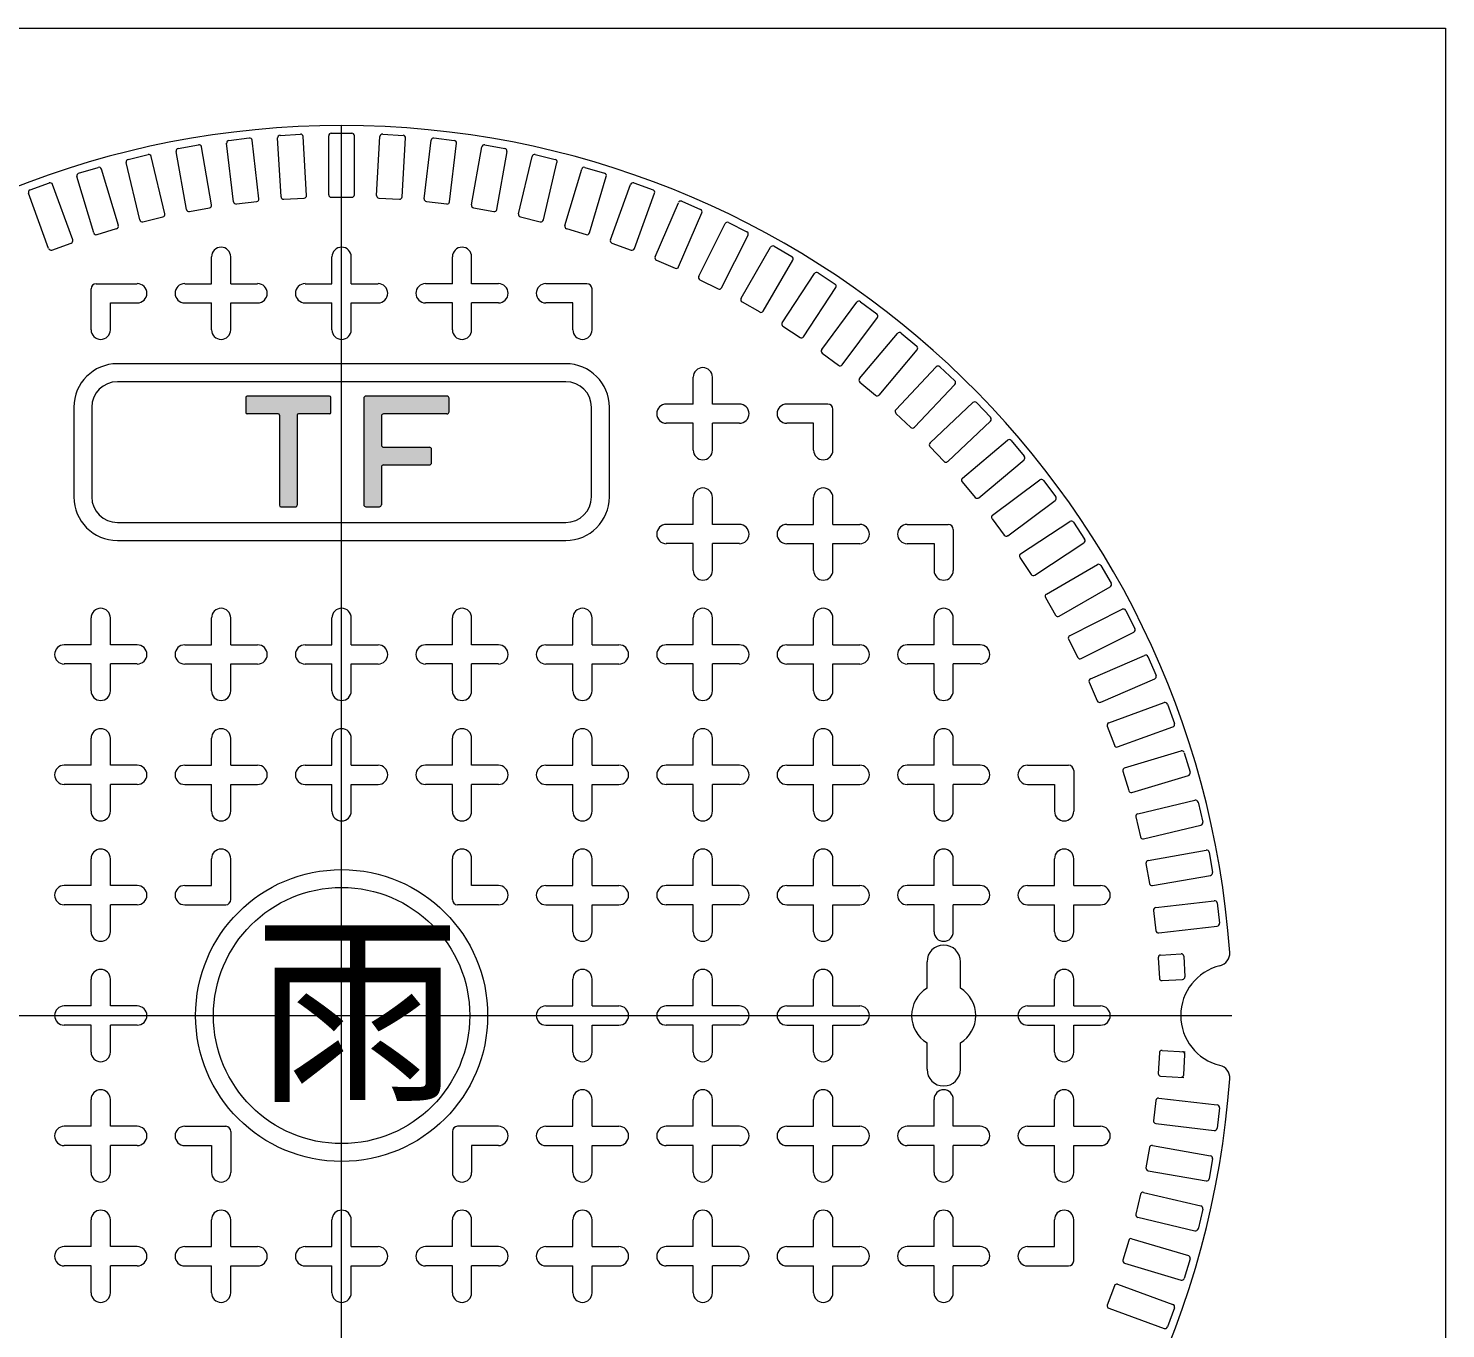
# Model space of a CAD drawing. Header units: millimetres. Extents: x 4664 to 8864, y -38 to 2932.
# Drawn here: x 7410.1 to 7597.2, y 1774.1 to 1945.8 of the extents above; entities that cross this region are included whole.
import ezdxf

# ---------------------------------------------------------------- set-up
doc = ezdxf.new("R2010")
doc.units = ezdxf.units.MM
doc.styles.add('微軟正黑體-20', font='Microsoft JhengHei.ttf', dxfattribs={"height": 20})

msp = doc.modelspace()

# ---------------------------------------------------------------- hatches: boundary and pattern name
at = {"lineweight": 5}
h = msp.add_hatch(color=256, dxfattribs=at)
h.dxf.hatch_style = 1
h.paths.add_polyline_path([(7450.06, 1897.05, 0.414214), (7449.87, 1897.25), (7439.01, 1897.25, 0.414214), (7438.81, 1897.05), (7438.81, 1895.11, 0.414214), (7439.01, 1894.91), (7443.08, 1894.91, -0.414214), (7443.27, 1894.72), (7443.27, 1882.84, 0.414214), (7443.46, 1882.64), (7445.41, 1882.64, 0.414214), (7445.61, 1882.84), (7445.61, 1894.72, -0.414214), (7445.8, 1894.91), (7449.87, 1894.91, 0.414214), (7450.06, 1895.11)])
h.paths.add_polyline_path([(7465.65, 1896.97, 0.414214), (7465.37, 1897.25), (7454.67, 1897.25, 0.414214), (7454.39, 1896.97), (7454.39, 1882.92, 0.414214), (7454.67, 1882.64), (7456.45, 1882.64, 0.414214), (7456.73, 1882.92), (7456.73, 1887.89, -0.414214), (7457.01, 1888.17), (7463.06, 1888.17, 0.414214), (7463.34, 1888.45), (7463.34, 1890.23, 0.414214), (7463.06, 1890.51), (7457.01, 1890.51, -0.414214), (7456.73, 1890.78), (7456.73, 1894.63, -0.414214), (7457.01, 1894.91), (7465.37, 1894.91, 0.414214), (7465.65, 1895.19)])

# ---------------------------------------------------------------- linework, layer by layer
for p, q in [((6804.03, 1945.81), (7597.16, 1945.81)), ((7597.16, 1945.81), (7597.16, 1605.49)), ((7451.47, 1697.99), (7451.47, 1932.97)), ((7429.91, 1929.95), (7432.57, 1930.42)), ((7437.21, 1922.91), (7436.3, 1930.64)), ((7436.6, 1931.01), (7439.29, 1931.33)), ((7440.56, 1923.31), (7439.66, 1931.03)), ((7443.48, 1923.56), (7443.02, 1931.33)), ((7443.34, 1931.68), (7446.04, 1931.84)), ((7446.85, 1923.76), (7446.4, 1931.52)), ((7449.77, 1923.84), (7449.77, 1931.62)), ((7450.11, 1931.96), (7452.82, 1931.96)), ((7453.16, 1923.84), (7453.16, 1931.62)), ((7456.08, 1923.76), (7456.53, 1931.52)), ((7456.89, 1931.84), (7459.59, 1931.68)), ((7459.45, 1923.56), (7459.91, 1931.33)), ((7462.37, 1923.31), (7463.27, 1931.03)), ((7463.64, 1931.33), (7466.33, 1931.01)), ((7465.72, 1922.91), (7466.63, 1930.64)), ((7470.36, 1930.42), (7473.02, 1929.95)), ((7423.29, 1928.51), (7425.92, 1929.13)), ((7428.12, 1921.31), (7426.33, 1928.88)), ((7430.98, 1921.9), (7429.63, 1929.56)), ((7434.31, 1922.49), (7432.96, 1930.15)), ((7468.62, 1922.49), (7469.97, 1930.15)), ((7471.95, 1921.9), (7473.3, 1929.56)), ((7474.81, 1921.31), (7476.6, 1928.88)), ((7477.01, 1929.13), (7479.64, 1928.51)), ((7416.76, 1926.68), (7419.35, 1927.45)), ((7422.01, 1919.78), (7419.78, 1927.23)), ((7424.83, 1920.53), (7423.04, 1928.1)), ((7478.1, 1920.53), (7479.89, 1928.1)), ((7480.92, 1919.78), (7483.16, 1927.23)), ((7483.58, 1927.45), (7486.17, 1926.68)), ((7410.36, 1924.47), (7412.9, 1925.4)), ((7415.99, 1917.89), (7413.33, 1925.19)), ((7418.77, 1918.81), (7416.54, 1926.26)), ((7484.16, 1918.81), (7486.39, 1926.26)), ((7486.94, 1917.89), (7489.6, 1925.19)), ((7490.03, 1925.4), (7492.57, 1924.47)), ((7412.81, 1916.73), (7410.15, 1924.04)), ((7437.58, 1922.62), (7440.27, 1922.93)), ((7443.83, 1923.24), (7446.53, 1923.4)), ((7450.11, 1923.51), (7452.82, 1923.51)), ((7456.4, 1923.4), (7459.1, 1923.24)), ((7462.66, 1922.93), (7465.35, 1922.62)), ((7490.12, 1916.73), (7492.78, 1924.04)), ((7492.83, 1915.65), (7495.91, 1922.79)), ((7496.36, 1922.97), (7498.84, 1921.9)), ((7425.24, 1920.28), (7427.87, 1920.91)), ((7431.38, 1921.63), (7434.04, 1922.1)), ((7468.89, 1922.1), (7471.56, 1921.63)), ((7475.06, 1920.91), (7477.69, 1920.28)), ((7495.94, 1914.31), (7499.02, 1921.45)), ((7419.19, 1918.58), (7421.78, 1919.36)), ((7481.15, 1919.36), (7483.74, 1918.58)), ((7498.59, 1913.08), (7502.08, 1920.03)), ((7502.53, 1920.18), (7504.95, 1918.96)), ((7413.25, 1916.53), (7415.79, 1917.45)), ((7487.14, 1917.45), (7489.68, 1916.53)), ((7501.61, 1911.56), (7505.1, 1918.51)), ((7434.31, 1912.09), (7434.31, 1915.64)), ((7436.84, 1912.09), (7436.84, 1915.64)), ((7450.2, 1912.09), (7450.2, 1915.64)), ((7452.73, 1912.09), (7452.73, 1915.64)), ((7466.09, 1912.09), (7466.09, 1915.64)), ((7468.62, 1912.09), (7468.62, 1915.64)), ((7493.01, 1915.21), (7495.49, 1914.14)), ((7504.18, 1910.17), (7508.07, 1916.91)), ((7507.11, 1908.48), (7511, 1915.22)), ((7508.53, 1917.03), (7510.88, 1915.68)), ((7509.6, 1906.95), (7513.87, 1913.44)), ((7514.34, 1913.54), (7516.6, 1912.05)), ((7419.09, 1912.09), (7424.5, 1912.09)), ((7430.76, 1912.09), (7434.31, 1912.09)), ((7436.84, 1912.09), (7440.39, 1912.09)), ((7446.65, 1912.09), (7450.2, 1912.09)), ((7452.73, 1912.09), (7456.28, 1912.09)), ((7466.09, 1912.09), (7462.54, 1912.09)), ((7472.17, 1912.09), (7468.62, 1912.09)), ((7483.84, 1912.09), (7478.43, 1912.09)), ((7498.74, 1912.62), (7501.16, 1911.41)), ((7512.42, 1905.09), (7516.7, 1911.58)), ((7418.42, 1906.01), (7418.42, 1911.42)), ((7484.52, 1906.01), (7484.52, 1911.42)), ((7504.31, 1909.71), (7506.65, 1908.36)), ((7514.82, 1903.41), (7519.46, 1909.65)), ((7519.94, 1909.72), (7522.11, 1908.1)), ((7420.95, 1909.56), (7424.5, 1909.56)), ((7420.95, 1906.01), (7420.95, 1909.56)), ((7430.76, 1909.56), (7434.31, 1909.56)), ((7434.31, 1906.01), (7434.31, 1909.56)), ((7436.84, 1909.56), (7440.39, 1909.56)), ((7436.84, 1906.01), (7436.84, 1909.56)), ((7446.65, 1909.56), (7450.2, 1909.56)), ((7450.2, 1906.01), (7450.2, 1909.56)), ((7452.73, 1909.56), (7456.28, 1909.56)), ((7452.73, 1906.01), (7452.73, 1909.56)), ((7466.09, 1909.56), (7462.54, 1909.56)), ((7466.09, 1906.01), (7466.09, 1909.56)), ((7472.17, 1909.56), (7468.62, 1909.56)), ((7468.62, 1906.01), (7468.62, 1909.56)), ((7481.98, 1909.56), (7478.43, 1909.56)), ((7481.98, 1906.01), (7481.98, 1909.56)), ((7509.7, 1906.48), (7511.96, 1904.99)), ((7517.53, 1901.39), (7522.18, 1907.63)), ((7519.83, 1899.58), (7524.82, 1905.54)), ((7525.3, 1905.58), (7527.37, 1903.84)), ((7514.89, 1902.94), (7517.06, 1901.32)), ((7522.42, 1897.4), (7527.41, 1903.36)), ((7481.05, 1901.53), (7421.88, 1901.53)), ((7524.6, 1895.46), (7529.94, 1901.12)), ((7530.41, 1901.13), (7532.38, 1899.28)), ((7481.05, 1899.16), (7421.88, 1899.16)), ((7497.87, 1896.2), (7497.87, 1899.75)), ((7500.41, 1896.2), (7500.41, 1899.75)), ((7519.87, 1899.1), (7521.94, 1897.36)), ((7527.06, 1893.14), (7532.4, 1898.8)), ((7438.81, 1897.05), (7438.81, 1895.11)), ((7449.87, 1897.25), (7439.01, 1897.25)), ((7450.06, 1895.11), (7450.06, 1897.05)), ((7454.39, 1896.97), (7454.39, 1882.92)), ((7465.37, 1897.25), (7454.67, 1897.25)), ((7465.65, 1895.19), (7465.65, 1896.97)), ((7416.13, 1895.78), (7416.13, 1883.95)), ((7418.5, 1895.78), (7418.5, 1883.95)), ((7443.08, 1894.91), (7439.01, 1894.91)), ((7443.27, 1894.72), (7443.27, 1882.84)), ((7445.61, 1894.72), (7445.61, 1882.84)), ((7449.87, 1894.91), (7445.8, 1894.91)), ((7456.73, 1894.63), (7456.73, 1890.78)), ((7465.37, 1894.91), (7457.01, 1894.91)), ((7484.43, 1883.95), (7484.43, 1895.78)), ((7486.8, 1883.95), (7486.8, 1895.78)), ((7497.87, 1896.2), (7494.32, 1896.2)), ((7503.96, 1896.2), (7500.41, 1896.2)), ((7515.62, 1896.2), (7510.21, 1896.2)), ((7516.3, 1890.12), (7516.3, 1895.53)), ((7524.61, 1894.98), (7526.58, 1893.13)), ((7529.13, 1891.07), (7534.78, 1896.41)), ((7535.26, 1896.4), (7537.12, 1894.43)), ((7497.87, 1893.67), (7494.32, 1893.67)), ((7497.87, 1890.12), (7497.87, 1893.67)), ((7503.96, 1893.67), (7500.41, 1893.67)), ((7500.41, 1890.12), (7500.41, 1893.67)), ((7513.76, 1893.67), (7510.21, 1893.67)), ((7513.76, 1890.12), (7513.76, 1893.67)), ((7531.45, 1888.61), (7537.1, 1893.95)), ((7533.39, 1886.43), (7539.35, 1891.43)), ((7539.82, 1891.39), (7541.56, 1889.31)), ((7457.01, 1890.51), (7463.06, 1890.51)), ((7463.34, 1888.45), (7463.34, 1890.23)), ((7529.11, 1890.6), (7530.97, 1888.63)), ((7456.73, 1887.89), (7456.73, 1882.92)), ((7457.01, 1888.17), (7463.06, 1888.17)), ((7535.56, 1883.84), (7541.52, 1888.84)), ((7533.35, 1885.95), (7535.09, 1883.88)), ((7537.38, 1881.55), (7543.61, 1886.19)), ((7544.09, 1886.12), (7545.7, 1883.95)), ((7497.87, 1880.31), (7497.87, 1883.86)), ((7500.41, 1880.31), (7500.41, 1883.86)), ((7513.76, 1880.31), (7513.76, 1883.86)), ((7516.3, 1880.31), (7516.3, 1883.86)), ((7539.4, 1878.83), (7545.63, 1883.48)), ((7443.46, 1882.64), (7445.41, 1882.64)), ((7454.67, 1882.64), (7456.45, 1882.64)), ((7421.88, 1880.57), (7481.05, 1880.57)), ((7497.87, 1880.31), (7494.32, 1880.31)), ((7503.96, 1880.31), (7500.41, 1880.31)), ((7510.21, 1880.31), (7513.76, 1880.31)), ((7516.3, 1880.31), (7519.85, 1880.31)), ((7526.1, 1880.31), (7531.51, 1880.31)), ((7537.31, 1881.07), (7538.92, 1878.9)), ((7541.07, 1876.44), (7547.57, 1880.71)), ((7548.04, 1880.62), (7549.52, 1878.36)), ((7421.88, 1878.2), (7481.05, 1878.2)), ((7532.19, 1879.64), (7532.19, 1874.23)), ((7542.93, 1873.61), (7549.43, 1877.89)), ((7497.87, 1877.78), (7494.32, 1877.78)), ((7497.87, 1874.23), (7497.87, 1877.78)), ((7503.96, 1877.78), (7500.41, 1877.78)), ((7500.41, 1874.23), (7500.41, 1877.78)), ((7510.21, 1877.78), (7513.76, 1877.78)), ((7513.76, 1874.23), (7513.76, 1877.78)), ((7516.3, 1877.78), (7519.85, 1877.78)), ((7516.3, 1874.23), (7516.3, 1877.78)), ((7526.1, 1877.78), (7529.65, 1877.78)), ((7529.65, 1877.78), (7529.65, 1874.23)), ((7540.98, 1875.97), (7542.46, 1873.71)), ((7544.47, 1871.13), (7551.2, 1875.01)), ((7551.66, 1874.89), (7553.01, 1872.55)), ((7544.34, 1870.66), (7545.69, 1868.32)), ((7546.16, 1868.2), (7552.89, 1872.09)), ((7547.54, 1865.62), (7554.49, 1869.11)), ((7554.95, 1868.96), (7556.16, 1866.55)), ((7418.42, 1864.42), (7418.42, 1867.97)), ((7420.95, 1864.42), (7420.95, 1867.97)), ((7434.31, 1864.42), (7434.31, 1867.97)), ((7436.84, 1864.42), (7436.84, 1867.97)), ((7450.2, 1864.42), (7450.2, 1867.97)), ((7452.73, 1864.42), (7452.73, 1867.97)), ((7466.09, 1864.42), (7466.09, 1867.97)), ((7468.62, 1864.42), (7468.62, 1867.97)), ((7481.98, 1864.42), (7481.98, 1867.97)), ((7484.52, 1864.42), (7484.52, 1867.97)), ((7497.87, 1864.42), (7497.87, 1867.97)), ((7500.41, 1864.42), (7500.41, 1867.97)), ((7513.76, 1864.42), (7513.76, 1867.97)), ((7516.3, 1864.42), (7516.3, 1867.97)), ((7529.65, 1864.42), (7529.65, 1867.97)), ((7532.19, 1864.42), (7532.19, 1867.97)), ((7547.39, 1865.17), (7548.61, 1862.75)), ((7549.06, 1862.6), (7556.01, 1866.09)), ((7418.42, 1864.42), (7414.87, 1864.42)), ((7424.5, 1864.42), (7420.95, 1864.42)), ((7430.76, 1864.42), (7434.31, 1864.42)), ((7436.84, 1864.42), (7440.39, 1864.42)), ((7446.65, 1864.42), (7450.2, 1864.42)), ((7452.73, 1864.42), (7456.28, 1864.42)), ((7466.09, 1864.42), (7462.54, 1864.42)), ((7472.17, 1864.42), (7468.62, 1864.42)), ((7478.43, 1864.42), (7481.98, 1864.42)), ((7484.52, 1864.42), (7488.07, 1864.42)), ((7497.87, 1864.42), (7494.32, 1864.42)), ((7503.96, 1864.42), (7500.41, 1864.42)), ((7510.21, 1864.42), (7513.76, 1864.42)), ((7516.3, 1864.42), (7519.85, 1864.42)), ((7529.65, 1864.42), (7526.1, 1864.42)), ((7535.74, 1864.42), (7532.19, 1864.42)), ((7550.3, 1859.95), (7557.44, 1863.03)), ((7557.88, 1862.86), (7558.95, 1860.37)), ((7418.42, 1861.89), (7414.87, 1861.89)), ((7418.42, 1858.34), (7418.42, 1861.89)), ((7424.5, 1861.89), (7420.95, 1861.89)), ((7420.95, 1858.34), (7420.95, 1861.89)), ((7430.76, 1861.89), (7434.31, 1861.89)), ((7434.31, 1858.34), (7434.31, 1861.89)), ((7436.84, 1861.89), (7440.39, 1861.89)), ((7436.84, 1858.34), (7436.84, 1861.89)), ((7446.65, 1861.89), (7450.2, 1861.89)), ((7450.2, 1858.34), (7450.2, 1861.89)), ((7452.73, 1861.89), (7456.28, 1861.89)), ((7452.73, 1858.34), (7452.73, 1861.89)), ((7466.09, 1861.89), (7462.54, 1861.89)), ((7466.09, 1858.34), (7466.09, 1861.89)), ((7472.17, 1861.89), (7468.62, 1861.89)), ((7468.62, 1858.34), (7468.62, 1861.89)), ((7478.43, 1861.89), (7481.98, 1861.89)), ((7481.98, 1858.34), (7481.98, 1861.89)), ((7484.52, 1861.89), (7488.07, 1861.89)), ((7484.52, 1858.34), (7484.52, 1861.89)), ((7497.87, 1861.89), (7494.32, 1861.89)), ((7497.87, 1858.34), (7497.87, 1861.89)), ((7503.96, 1861.89), (7500.41, 1861.89)), ((7500.41, 1858.34), (7500.41, 1861.89)), ((7510.21, 1861.89), (7513.76, 1861.89)), ((7513.76, 1858.34), (7513.76, 1861.89)), ((7516.3, 1861.89), (7519.85, 1861.89)), ((7516.3, 1858.34), (7516.3, 1861.89)), ((7529.65, 1861.89), (7526.1, 1861.89)), ((7529.65, 1858.34), (7529.65, 1861.89)), ((7535.74, 1861.89), (7532.19, 1861.89)), ((7532.19, 1858.34), (7532.19, 1861.89)), ((7550.12, 1859.51), (7551.19, 1857.03)), ((7551.64, 1856.85), (7558.78, 1859.93)), ((7552.72, 1854.13), (7560.02, 1856.79)), ((7560.46, 1856.59), (7561.38, 1854.05)), ((7552.51, 1853.7), (7553.44, 1851.16)), ((7553.87, 1850.95), (7561.18, 1853.61)), ((7418.42, 1848.53), (7418.42, 1852.08)), ((7420.95, 1848.53), (7420.95, 1852.08)), ((7434.31, 1848.53), (7434.31, 1852.08)), ((7436.84, 1848.53), (7436.84, 1852.08)), ((7450.2, 1848.53), (7450.2, 1852.08)), ((7452.73, 1848.53), (7452.73, 1852.08)), ((7466.09, 1848.53), (7466.09, 1852.08)), ((7468.62, 1848.53), (7468.62, 1852.08)), ((7481.98, 1848.53), (7481.98, 1852.08)), ((7484.52, 1848.53), (7484.52, 1852.08)), ((7497.87, 1848.53), (7497.87, 1852.08)), ((7500.41, 1848.53), (7500.41, 1852.08)), ((7513.76, 1848.53), (7513.76, 1852.08)), ((7516.3, 1848.53), (7516.3, 1852.08)), ((7529.65, 1848.53), (7529.65, 1852.08)), ((7532.19, 1848.53), (7532.19, 1852.08)), ((7554.79, 1848.18), (7562.24, 1850.41)), ((7562.66, 1850.18), (7563.44, 1847.59)), ((7418.42, 1848.53), (7414.87, 1848.53)), ((7424.5, 1848.53), (7420.95, 1848.53)), ((7430.76, 1848.53), (7434.31, 1848.53)), ((7436.84, 1848.53), (7440.39, 1848.53)), ((7446.65, 1848.53), (7450.2, 1848.53)), ((7452.73, 1848.53), (7456.28, 1848.53)), ((7466.09, 1848.53), (7462.54, 1848.53)), ((7472.17, 1848.53), (7468.62, 1848.53)), ((7478.43, 1848.53), (7481.98, 1848.53)), ((7484.52, 1848.53), (7488.07, 1848.53)), ((7497.87, 1848.53), (7494.32, 1848.53)), ((7503.96, 1848.53), (7500.41, 1848.53)), ((7510.21, 1848.53), (7513.76, 1848.53)), ((7516.3, 1848.53), (7519.85, 1848.53)), ((7529.65, 1848.53), (7526.1, 1848.53)), ((7535.74, 1848.53), (7532.19, 1848.53)), ((7541.99, 1848.53), (7547.4, 1848.53)), ((7548.08, 1847.85), (7548.08, 1842.44)), ((7554.56, 1847.76), (7555.34, 1845.17)), ((7555.76, 1844.94), (7563.21, 1847.17)), ((7418.42, 1845.99), (7414.87, 1845.99)), ((7418.42, 1842.44), (7418.42, 1845.99)), ((7424.5, 1845.99), (7420.95, 1845.99)), ((7420.95, 1842.44), (7420.95, 1845.99)), ((7430.76, 1845.99), (7434.31, 1845.99)), ((7434.31, 1842.44), (7434.31, 1845.99)), ((7436.84, 1845.99), (7440.39, 1845.99)), ((7436.84, 1842.44), (7436.84, 1845.99)), ((7446.65, 1845.99), (7450.2, 1845.99)), ((7450.2, 1842.44), (7450.2, 1845.99)), ((7452.73, 1845.99), (7456.28, 1845.99)), ((7452.73, 1842.44), (7452.73, 1845.99)), ((7466.09, 1845.99), (7462.54, 1845.99)), ((7466.09, 1842.44), (7466.09, 1845.99)), ((7472.17, 1845.99), (7468.62, 1845.99)), ((7468.62, 1842.44), (7468.62, 1845.99)), ((7478.43, 1845.99), (7481.98, 1845.99)), ((7481.98, 1842.44), (7481.98, 1845.99)), ((7484.52, 1845.99), (7488.07, 1845.99)), ((7484.52, 1842.44), (7484.52, 1845.99)), ((7497.87, 1845.99), (7494.32, 1845.99)), ((7497.87, 1842.44), (7497.87, 1845.99)), ((7503.96, 1845.99), (7500.41, 1845.99)), ((7500.41, 1842.44), (7500.41, 1845.99)), ((7510.21, 1845.99), (7513.76, 1845.99)), ((7513.76, 1842.44), (7513.76, 1845.99)), ((7516.3, 1845.99), (7519.85, 1845.99)), ((7516.3, 1842.44), (7516.3, 1845.99)), ((7529.65, 1845.99), (7526.1, 1845.99)), ((7529.65, 1842.44), (7529.65, 1845.99)), ((7535.74, 1845.99), (7532.19, 1845.99)), ((7532.19, 1842.44), (7532.19, 1845.99)), ((7541.99, 1845.99), (7545.54, 1845.99)), ((7545.54, 1845.99), (7545.54, 1842.44)), ((7556.52, 1842.12), (7564.08, 1843.91)), ((7564.49, 1843.66), (7565.12, 1841.03)), ((7556.27, 1841.71), (7556.89, 1839.08)), ((7557.3, 1838.83), (7564.86, 1840.62)), ((7557.89, 1835.96), (7565.55, 1837.31)), ((7565.94, 1837.04), (7566.41, 1834.37)), ((7418.42, 1832.64), (7418.42, 1836.19)), ((7420.95, 1832.64), (7420.95, 1836.19)), ((7434.31, 1832.64), (7434.31, 1836.19)), ((7436.84, 1830.78), (7436.84, 1836.19)), ((7466.09, 1830.78), (7466.09, 1836.19)), ((7468.62, 1832.64), (7468.62, 1836.19)), ((7481.98, 1832.64), (7481.98, 1836.19)), ((7484.52, 1832.64), (7484.52, 1836.19)), ((7497.87, 1832.64), (7497.87, 1836.19)), ((7500.41, 1832.64), (7500.41, 1836.19)), ((7513.76, 1832.64), (7513.76, 1836.19)), ((7516.3, 1832.64), (7516.3, 1836.19)), ((7529.65, 1832.64), (7529.65, 1836.19)), ((7532.19, 1832.64), (7532.19, 1836.19)), ((7545.54, 1832.64), (7545.54, 1836.19)), ((7548.08, 1832.64), (7548.08, 1836.19)), ((7557.61, 1835.57), (7558.08, 1832.91)), ((7558.48, 1832.63), (7566.13, 1833.98)), ((7418.42, 1832.64), (7414.87, 1832.64)), ((7424.5, 1832.64), (7420.95, 1832.64)), ((7430.76, 1832.64), (7434.31, 1832.64)), ((7472.17, 1832.64), (7468.62, 1832.64)), ((7478.43, 1832.64), (7481.98, 1832.64)), ((7484.52, 1832.64), (7488.07, 1832.64)), ((7497.87, 1832.64), (7494.32, 1832.64)), ((7503.96, 1832.64), (7500.41, 1832.64)), ((7510.21, 1832.64), (7513.76, 1832.64)), ((7516.3, 1832.64), (7519.85, 1832.64)), ((7529.65, 1832.64), (7526.1, 1832.64)), ((7535.74, 1832.64), (7532.19, 1832.64)), ((7541.99, 1832.64), (7545.54, 1832.64)), ((7548.08, 1832.64), (7551.63, 1832.64)), ((7418.42, 1830.1), (7414.87, 1830.1)), ((7418.42, 1826.55), (7418.42, 1830.1)), ((7424.5, 1830.1), (7420.95, 1830.1)), ((7420.95, 1826.55), (7420.95, 1830.1)), ((7430.76, 1830.1), (7436.17, 1830.1)), ((7472.17, 1830.1), (7466.76, 1830.1)), ((7478.43, 1830.1), (7481.98, 1830.1)), ((7481.98, 1826.55), (7481.98, 1830.1)), ((7484.52, 1830.1), (7488.07, 1830.1)), ((7484.52, 1826.55), (7484.52, 1830.1)), ((7497.87, 1830.1), (7494.32, 1830.1)), ((7497.87, 1826.55), (7497.87, 1830.1)), ((7503.96, 1830.1), (7500.41, 1830.1)), ((7500.41, 1826.55), (7500.41, 1830.1)), ((7510.21, 1830.1), (7513.76, 1830.1)), ((7513.76, 1826.55), (7513.76, 1830.1)), ((7516.3, 1830.1), (7519.85, 1830.1)), ((7516.3, 1826.55), (7516.3, 1830.1)), ((7529.65, 1830.1), (7526.1, 1830.1)), ((7529.65, 1826.55), (7529.65, 1830.1)), ((7535.74, 1830.1), (7532.19, 1830.1)), ((7532.19, 1826.55), (7532.19, 1830.1)), ((7541.99, 1830.1), (7545.54, 1830.1)), ((7545.54, 1826.55), (7545.54, 1830.1)), ((7548.08, 1830.1), (7551.63, 1830.1)), ((7548.08, 1826.55), (7548.08, 1830.1)), ((7558.6, 1829.36), (7558.92, 1826.68)), ((7558.9, 1829.74), (7566.62, 1830.64)), ((7567, 1830.35), (7567.31, 1827.66)), ((7559.29, 1826.38), (7567.02, 1827.28)), ((7559.55, 1823.47), (7562.25, 1823.63)), ((7528.72, 1819.09), (7528.72, 1822.58)), ((7533.12, 1819.09), (7533.12, 1822.58)), ((7559.23, 1823.11), (7559.39, 1820.41)), ((7562.6, 1823.31), (7562.76, 1820.61)), ((7418.42, 1816.75), (7418.42, 1820.3)), ((7420.95, 1816.75), (7420.95, 1820.3)), ((7481.98, 1816.75), (7481.98, 1820.3)), ((7484.52, 1816.75), (7484.52, 1820.3)), ((7497.87, 1816.75), (7497.87, 1820.3)), ((7500.41, 1816.75), (7500.41, 1820.3)), ((7513.76, 1816.75), (7513.76, 1820.3)), ((7516.3, 1816.75), (7516.3, 1820.3)), ((7545.54, 1816.75), (7545.54, 1820.3)), ((7548.08, 1816.75), (7548.08, 1820.3)), ((7559.74, 1820.09), (7562.44, 1820.25)), ((7418.42, 1816.75), (7414.87, 1816.75)), ((7424.5, 1816.75), (7420.95, 1816.75)), ((7478.43, 1816.75), (7481.98, 1816.75)), ((7484.52, 1816.75), (7488.07, 1816.75)), ((7497.87, 1816.75), (7494.32, 1816.75)), ((7503.96, 1816.75), (7500.41, 1816.75)), ((7510.21, 1816.75), (7513.76, 1816.75)), ((7516.3, 1816.75), (7519.85, 1816.75)), ((7541.99, 1816.75), (7545.54, 1816.75)), ((7548.08, 1816.75), (7551.63, 1816.75)), ((7333.97, 1815.48), (7568.96, 1815.48)), ((7418.42, 1814.21), (7414.87, 1814.21)), ((7418.42, 1810.66), (7418.42, 1814.21)), ((7424.5, 1814.21), (7420.95, 1814.21)), ((7420.95, 1810.66), (7420.95, 1814.21)), ((7478.43, 1814.21), (7481.98, 1814.21)), ((7481.98, 1810.66), (7481.98, 1814.21)), ((7484.52, 1814.21), (7488.07, 1814.21)), ((7484.52, 1810.66), (7484.52, 1814.21)), ((7497.87, 1814.21), (7494.32, 1814.21)), ((7497.87, 1810.66), (7497.87, 1814.21)), ((7503.96, 1814.21), (7500.41, 1814.21)), ((7500.41, 1810.66), (7500.41, 1814.21)), ((7510.21, 1814.21), (7513.76, 1814.21)), ((7513.76, 1810.66), (7513.76, 1814.21)), ((7516.3, 1814.21), (7519.85, 1814.21)), ((7516.3, 1810.66), (7516.3, 1814.21)), ((7541.99, 1814.21), (7545.54, 1814.21)), ((7545.54, 1810.66), (7545.54, 1814.21)), ((7548.08, 1814.21), (7551.63, 1814.21)), ((7548.08, 1810.66), (7548.08, 1814.21)), ((7528.72, 1808.38), (7528.72, 1811.87)), ((7533.12, 1808.38), (7533.12, 1811.87)), ((7559.39, 1810.55), (7559.23, 1807.85)), ((7559.74, 1810.87), (7562.78, 1810.69)), ((7562.6, 1807.65), (7562.76, 1810.35)), ((7559.55, 1807.49), (7562.59, 1807.31)), ((7418.42, 1800.86), (7418.42, 1804.41)), ((7420.95, 1800.86), (7420.95, 1804.41)), ((7481.98, 1800.86), (7481.98, 1804.41)), ((7484.52, 1800.86), (7484.52, 1804.41)), ((7497.87, 1800.86), (7497.87, 1804.41)), ((7500.41, 1800.86), (7500.41, 1804.41)), ((7513.76, 1800.86), (7513.76, 1804.41)), ((7516.3, 1800.86), (7516.3, 1804.41)), ((7529.65, 1800.86), (7529.65, 1804.41)), ((7532.19, 1800.86), (7532.19, 1804.41)), ((7545.54, 1800.86), (7545.54, 1804.41)), ((7548.08, 1800.86), (7548.08, 1804.41)), ((7558.92, 1804.28), (7558.6, 1801.6)), ((7559.29, 1804.58), (7567.02, 1803.68)), ((7567.31, 1803.3), (7567, 1800.61)), ((7558.9, 1801.22), (7566.62, 1800.32)), ((7418.42, 1800.86), (7414.87, 1800.86)), ((7424.5, 1800.86), (7420.95, 1800.86)), ((7430.76, 1800.86), (7436.17, 1800.86)), ((7436.84, 1800.18), (7436.84, 1794.77)), ((7466.09, 1800.18), (7466.09, 1794.77)), ((7472.17, 1800.86), (7466.76, 1800.86)), ((7478.43, 1800.86), (7481.98, 1800.86)), ((7484.52, 1800.86), (7488.07, 1800.86)), ((7497.87, 1800.86), (7494.32, 1800.86)), ((7503.96, 1800.86), (7500.41, 1800.86)), ((7510.21, 1800.86), (7513.76, 1800.86)), ((7516.3, 1800.86), (7519.85, 1800.86)), ((7529.65, 1800.86), (7526.1, 1800.86)), ((7535.74, 1800.86), (7532.19, 1800.86)), ((7541.99, 1800.86), (7545.54, 1800.86)), ((7548.08, 1800.86), (7551.63, 1800.86)), ((7418.42, 1798.32), (7414.87, 1798.32)), ((7418.42, 1794.77), (7418.42, 1798.32)), ((7424.5, 1798.32), (7420.95, 1798.32)), ((7420.95, 1794.77), (7420.95, 1798.32)), ((7430.76, 1798.32), (7434.31, 1798.32)), ((7434.31, 1798.32), (7434.31, 1794.77)), ((7468.62, 1798.32), (7468.62, 1794.77)), ((7472.17, 1798.32), (7468.62, 1798.32)), ((7478.43, 1798.32), (7481.98, 1798.32)), ((7481.98, 1794.77), (7481.98, 1798.32)), ((7484.52, 1798.32), (7488.07, 1798.32)), ((7484.52, 1794.77), (7484.52, 1798.32)), ((7497.87, 1798.32), (7494.32, 1798.32)), ((7497.87, 1794.77), (7497.87, 1798.32)), ((7503.96, 1798.32), (7500.41, 1798.32)), ((7500.41, 1794.77), (7500.41, 1798.32)), ((7510.21, 1798.32), (7513.76, 1798.32)), ((7513.76, 1794.77), (7513.76, 1798.32)), ((7516.3, 1798.32), (7519.85, 1798.32)), ((7516.3, 1794.77), (7516.3, 1798.32)), ((7529.65, 1798.32), (7526.1, 1798.32)), ((7529.65, 1794.77), (7529.65, 1798.32)), ((7535.74, 1798.32), (7532.19, 1798.32)), ((7532.19, 1794.77), (7532.19, 1798.32)), ((7541.99, 1798.32), (7545.54, 1798.32)), ((7545.54, 1794.77), (7545.54, 1798.32)), ((7548.08, 1798.32), (7551.63, 1798.32)), ((7548.08, 1794.77), (7548.08, 1798.32)), ((7558.08, 1798.05), (7557.61, 1795.39)), ((7558.48, 1798.33), (7566.13, 1796.98)), ((7566.41, 1796.59), (7565.94, 1793.92)), ((7557.89, 1795), (7565.55, 1793.65)), ((7556.89, 1791.88), (7556.27, 1789.25)), ((7557.3, 1792.13), (7564.86, 1790.34)), ((7565.12, 1789.93), (7564.49, 1787.3)), ((7418.42, 1784.97), (7418.42, 1788.52)), ((7420.95, 1784.97), (7420.95, 1788.52)), ((7434.31, 1784.97), (7434.31, 1788.52)), ((7436.84, 1784.97), (7436.84, 1788.52)), ((7450.2, 1784.97), (7450.2, 1788.52)), ((7452.73, 1784.97), (7452.73, 1788.52)), ((7466.09, 1784.97), (7466.09, 1788.52)), ((7468.62, 1784.97), (7468.62, 1788.52)), ((7481.98, 1784.97), (7481.98, 1788.52)), ((7484.52, 1784.97), (7484.52, 1788.52)), ((7497.87, 1784.97), (7497.87, 1788.52)), ((7500.41, 1784.97), (7500.41, 1788.52)), ((7513.76, 1784.97), (7513.76, 1788.52)), ((7516.3, 1784.97), (7516.3, 1788.52)), ((7529.65, 1784.97), (7529.65, 1788.52)), ((7532.19, 1784.97), (7532.19, 1788.52)), ((7545.54, 1784.97), (7545.54, 1788.52)), ((7548.08, 1783.11), (7548.08, 1788.52)), ((7556.52, 1788.85), (7564.08, 1787.05)), ((7418.42, 1784.97), (7414.87, 1784.97)), ((7424.5, 1784.97), (7420.95, 1784.97)), ((7430.76, 1784.97), (7434.31, 1784.97)), ((7436.84, 1784.97), (7440.39, 1784.97)), ((7446.65, 1784.97), (7450.2, 1784.97)), ((7452.73, 1784.97), (7456.28, 1784.97)), ((7466.09, 1784.97), (7462.54, 1784.97)), ((7472.17, 1784.97), (7468.62, 1784.97)), ((7478.43, 1784.97), (7481.98, 1784.97)), ((7484.52, 1784.97), (7488.07, 1784.97)), ((7497.87, 1784.97), (7494.32, 1784.97)), ((7503.96, 1784.97), (7500.41, 1784.97)), ((7510.21, 1784.97), (7513.76, 1784.97)), ((7516.3, 1784.97), (7519.85, 1784.97)), ((7529.65, 1784.97), (7526.1, 1784.97)), ((7535.74, 1784.97), (7532.19, 1784.97)), ((7541.99, 1784.97), (7545.54, 1784.97)), ((7555.34, 1785.79), (7554.56, 1783.2)), ((7555.76, 1786.02), (7563.21, 1783.79)), ((7418.42, 1782.43), (7414.87, 1782.43)), ((7418.42, 1778.88), (7418.42, 1782.43)), ((7424.5, 1782.43), (7420.95, 1782.43)), ((7420.95, 1778.88), (7420.95, 1782.43)), ((7430.76, 1782.43), (7434.31, 1782.43)), ((7434.31, 1778.88), (7434.31, 1782.43)), ((7436.84, 1782.43), (7440.39, 1782.43)), ((7436.84, 1778.88), (7436.84, 1782.43)), ((7446.65, 1782.43), (7450.2, 1782.43)), ((7450.2, 1778.88), (7450.2, 1782.43)), ((7452.73, 1782.43), (7456.28, 1782.43)), ((7452.73, 1778.88), (7452.73, 1782.43)), ((7466.09, 1782.43), (7462.54, 1782.43)), ((7466.09, 1778.88), (7466.09, 1782.43)), ((7472.17, 1782.43), (7468.62, 1782.43)), ((7468.62, 1778.88), (7468.62, 1782.43)), ((7478.43, 1782.43), (7481.98, 1782.43)), ((7481.98, 1778.88), (7481.98, 1782.43)), ((7484.52, 1782.43), (7488.07, 1782.43)), ((7484.52, 1778.88), (7484.52, 1782.43)), ((7497.87, 1782.43), (7494.32, 1782.43)), ((7497.87, 1778.88), (7497.87, 1782.43)), ((7503.96, 1782.43), (7500.41, 1782.43)), ((7500.41, 1778.88), (7500.41, 1782.43)), ((7510.21, 1782.43), (7513.76, 1782.43)), ((7513.76, 1778.88), (7513.76, 1782.43)), ((7516.3, 1782.43), (7519.85, 1782.43)), ((7516.3, 1778.88), (7516.3, 1782.43)), ((7529.65, 1782.43), (7526.1, 1782.43)), ((7529.65, 1778.88), (7529.65, 1782.43)), ((7535.74, 1782.43), (7532.19, 1782.43)), ((7532.19, 1778.88), (7532.19, 1782.43)), ((7541.99, 1782.43), (7547.4, 1782.43)), ((7554.79, 1782.78), (7562.24, 1780.55)), ((7563.44, 1783.37), (7562.66, 1780.78)), ((7553.44, 1779.8), (7552.51, 1777.26)), ((7553.87, 1780.01), (7561.18, 1777.35)), ((7552.72, 1776.83), (7560.02, 1774.17)), ((7561.38, 1776.91), (7560.46, 1774.37))]:
    msp.add_line(p, q, dxfattribs=at)
for radius in [19.27, 16.91]:
    msp.add_circle((7451.47, 1815.48), radius, dxfattribs=at)
for centre, radius, start, end in [((7451.47, 1815.48), 117.49, 4.0689, 175.9311), ((7432.63, 1930.09), 0.338, 10, 100), ((7436.64, 1930.68), 0.338, 96.6667, 186.6667), ((7439.33, 1930.99), 0.338, 6.6667, 96.6667), ((7443.36, 1931.35), 0.338, 93.3333, 183.3333), ((7446.06, 1931.5), 0.338, 3.3333, 93.3333), ((7450.11, 1931.62), 0.338, 90, 180), ((7452.82, 1931.62), 0.338, 0, 90), ((7456.87, 1931.5), 0.338, 86.6667, 176.6667), ((7459.57, 1931.35), 0.338, 356.6667, 86.6667), ((7463.61, 1930.99), 0.338, 83.3333, 173.3333), ((7466.29, 1930.68), 0.338, 353.3333, 83.3333), ((7470.3, 1930.09), 0.338, 80, 170), ((7423.37, 1928.18), 0.338, 103.3333, 193.3333), ((7426, 1928.8), 0.338, 13.3333, 103.3333), ((7429.97, 1929.62), 0.338, 100, 190), ((7472.96, 1929.62), 0.338, 350, 80), ((7476.93, 1928.8), 0.338, 76.6667, 166.6667), ((7479.57, 1928.18), 0.338, 346.6667, 76.6667), ((7416.86, 1926.35), 0.338, 106.6667, 196.6667), ((7419.45, 1927.13), 0.338, 16.6667, 106.6667), ((7483.48, 1927.13), 0.338, 73.3333, 163.3333), ((7486.07, 1926.35), 0.338, 343.3333, 73.3333), ((7413.01, 1925.08), 0.338, 20, 110), ((7489.92, 1925.08), 0.338, 70, 160), ((7410.47, 1924.15), 0.338, 110, 200), ((7437.54, 1922.95), 0.338, 186.6667, 276.6667), ((7440.23, 1923.27), 0.338, 276.6667, 6.6667), ((7443.81, 1923.58), 0.338, 183.3333, 273.3333), ((7446.51, 1923.74), 0.338, 273.3333, 3.3333), ((7450.11, 1923.84), 0.338, 180, 270), ((7452.82, 1923.84), 0.338, 270, 0), ((7456.42, 1923.74), 0.338, 176.6667, 266.6667), ((7459.12, 1923.58), 0.338, 266.6667, 356.6667), ((7462.7, 1923.27), 0.338, 173.3333, 263.3333), ((7465.39, 1922.95), 0.338, 263.3333, 353.3333), ((7492.46, 1924.15), 0.338, 340, 70), ((7496.22, 1922.66), 0.338, 66.6667, 156.6667), ((7427.79, 1921.23), 0.338, 283.3333, 13.3333), ((7431.32, 1921.96), 0.338, 190, 280), ((7433.98, 1922.43), 0.338, 280, 10), ((7468.95, 1922.43), 0.338, 170, 260), ((7471.61, 1921.96), 0.338, 260, 350), ((7475.14, 1921.23), 0.338, 166.6667, 256.6667), ((7498.71, 1921.59), 0.338, 336.6667, 66.6667), ((7421.68, 1919.68), 0.338, 286.6667, 16.6667), ((7425.16, 1920.61), 0.338, 193.3333, 283.3333), ((7477.77, 1920.61), 0.338, 256.6667, 346.6667), ((7481.25, 1919.68), 0.338, 163.3333, 253.3333), ((7502.38, 1919.87), 0.338, 63.3333, 153.3333), ((7504.8, 1918.66), 0.338, 333.3333, 63.3333), ((7415.67, 1917.77), 0.338, 290, 20), ((7419.09, 1918.9), 0.338, 196.6667, 286.6667), ((7483.84, 1918.9), 0.338, 253.3333, 343.3333), ((7487.26, 1917.77), 0.338, 160, 250), ((7413.13, 1916.85), 0.338, 200, 290), ((7435.57, 1915.64), 1.27, 0, 180), ((7451.47, 1915.64), 1.27, 0, 180), ((7467.36, 1915.64), 1.27, 0, 180), ((7489.8, 1916.85), 0.338, 250, 340), ((7493.14, 1915.52), 0.338, 156.6667, 246.6667), ((7508.36, 1916.74), 0.338, 60, 150), ((7510.71, 1915.38), 0.338, 330, 60), ((7495.63, 1914.45), 0.338, 246.6667, 336.6667), ((7514.16, 1913.26), 0.338, 56.6667, 146.6667), ((7419.09, 1911.42), 0.676, 90, 180), ((7424.5, 1910.83), 1.27, 270, 90), ((7430.76, 1910.83), 1.27, 90, 270), ((7440.39, 1910.83), 1.27, 270, 90), ((7446.65, 1910.83), 1.27, 90, 270), ((7456.28, 1910.83), 1.27, 270, 90), ((7462.54, 1910.83), 1.27, 90, 270), ((7472.17, 1910.83), 1.27, 270, 90), ((7478.43, 1910.83), 1.27, 90, 270), ((7483.84, 1911.42), 0.676, 0, 90), ((7498.89, 1912.92), 0.338, 153.3333, 243.3333), ((7501.31, 1911.71), 0.338, 243.3333, 333.3333), ((7516.42, 1911.77), 0.338, 326.6667, 56.6667), ((7504.48, 1910), 0.338, 150, 240), ((7519.73, 1909.45), 0.338, 53.3333, 143.3333), ((7506.82, 1908.65), 0.338, 240, 330), ((7521.9, 1907.83), 0.338, 323.3333, 53.3333), ((7419.68, 1906.01), 1.27, 180, 0), ((7435.57, 1906.01), 1.27, 180, 0), ((7451.47, 1906.01), 1.27, 180, 0), ((7467.36, 1906.01), 1.27, 180, 0), ((7483.25, 1906.01), 1.27, 180, 0), ((7509.88, 1906.76), 0.338, 146.6667, 236.6667), ((7512.14, 1905.27), 0.338, 236.6667, 326.6667), ((7525.08, 1905.32), 0.338, 50, 140), ((7515.09, 1903.21), 0.338, 143.3333, 233.3333), ((7527.15, 1903.58), 0.338, 320, 50), ((7421.88, 1895.78), 5.75, 90, 180), ((7481.05, 1895.78), 5.75, 0, 90), ((7499.14, 1899.75), 1.27, 0, 180), ((7517.26, 1901.59), 0.338, 233.3333, 323.3333), ((7530.18, 1900.89), 0.338, 46.6667, 136.6667), ((7421.88, 1895.78), 3.38, 90, 180), ((7481.05, 1895.78), 3.38, 0, 90), ((7520.08, 1899.36), 0.338, 140, 230), ((7532.15, 1899.03), 0.338, 316.6667, 46.6667), ((7439.01, 1897.05), 0.195, 90, 180), ((7449.87, 1897.05), 0.195, 0, 90), ((7454.67, 1896.97), 0.279, 90, 180), ((7465.37, 1896.97), 0.279, 0, 90), ((7522.16, 1897.62), 0.338, 230, 320), ((7439.01, 1895.11), 0.195, 180, 270), ((7443.08, 1894.72), 0.195, 0, 90), ((7445.8, 1894.72), 0.195, 90, 180), ((7449.87, 1895.11), 0.195, 270, 0), ((7457.01, 1894.63), 0.279, 90, 180), ((7465.37, 1895.19), 0.279, 270, 0), ((7494.32, 1894.94), 1.27, 90, 270), ((7503.96, 1894.94), 1.27, 270, 90), ((7510.21, 1894.94), 1.27, 90, 270), ((7515.62, 1895.53), 0.676, 0, 90), ((7524.85, 1895.23), 0.338, 136.6667, 226.6667), ((7535.01, 1896.16), 0.338, 43.3333, 133.3333), ((7526.81, 1893.37), 0.338, 226.6667, 316.6667), ((7536.87, 1894.2), 0.338, 313.3333, 43.3333), ((7529.36, 1890.83), 0.338, 133.3333, 223.3333), ((7539.56, 1891.17), 0.338, 40, 130), ((7457.01, 1890.78), 0.279, 180, 270), ((7463.06, 1890.23), 0.279, 0, 90), ((7499.14, 1890.12), 1.27, 180, 0), ((7515.03, 1890.12), 1.27, 180, 0), ((7541.3, 1889.1), 0.338, 310, 40), ((7457.01, 1887.89), 0.279, 90, 180), ((7463.06, 1888.45), 0.279, 270, 0), ((7531.21, 1888.86), 0.338, 223.3333, 313.3333), ((7533.61, 1886.17), 0.338, 130, 220), ((7543.82, 1885.92), 0.338, 36.6667, 126.6667), ((7421.88, 1883.95), 5.75, 180, 270), ((7421.88, 1883.95), 3.38, 180, 270), ((7481.05, 1883.95), 3.38, 270, 360), ((7481.05, 1883.95), 5.75, 270, 0), ((7499.14, 1883.86), 1.27, 0, 180), ((7515.03, 1883.86), 1.27, 0, 180), ((7535.35, 1884.1), 0.338, 220, 310), ((7545.43, 1883.75), 0.338, 306.6667, 36.6667), ((7443.46, 1882.84), 0.195, 180, 270), ((7445.41, 1882.84), 0.195, 270, 0), ((7454.67, 1882.92), 0.279, 180, 270), ((7456.45, 1882.92), 0.279, 270, 0), ((7537.58, 1881.28), 0.338, 126.6667, 216.6667), ((7494.32, 1879.04), 1.27, 90, 270), ((7503.96, 1879.04), 1.27, 270, 90), ((7510.21, 1879.04), 1.27, 90, 270), ((7519.85, 1879.04), 1.27, 270, 90), ((7526.1, 1879.04), 1.27, 90, 270), ((7531.51, 1879.64), 0.676, 0, 90), ((7547.76, 1880.43), 0.338, 33.3333, 123.3333), ((7539.19, 1879.11), 0.338, 216.6667, 306.6667), ((7549.24, 1878.17), 0.338, 303.3333, 33.3333), ((7541.26, 1876.16), 0.338, 123.3333, 213.3333), ((7499.14, 1874.23), 1.27, 180, 0), ((7515.03, 1874.23), 1.27, 180, 0), ((7530.92, 1874.23), 1.27, 180, 0), ((7551.37, 1874.72), 0.338, 30, 120), ((7542.75, 1873.9), 0.338, 213.3333, 303.3333), ((7552.72, 1872.38), 0.338, 300, 30), ((7544.63, 1870.83), 0.338, 120, 210), ((7419.68, 1867.97), 1.27, 0, 180), ((7435.57, 1867.97), 1.27, 0, 180), ((7451.47, 1867.97), 1.27, 0, 180), ((7467.36, 1867.97), 1.27, 0, 180), ((7483.25, 1867.97), 1.27, 0, 180), ((7499.14, 1867.97), 1.27, 0, 180), ((7515.03, 1867.97), 1.27, 0, 180), ((7530.92, 1867.97), 1.27, 0, 180), ((7554.64, 1868.81), 0.338, 26.6667, 116.6667), ((7545.99, 1868.49), 0.338, 210, 300), ((7547.7, 1865.32), 0.338, 116.6667, 206.6667), ((7555.86, 1866.4), 0.338, 296.6667, 26.6667), ((7414.87, 1863.15), 1.27, 90, 270), ((7424.5, 1863.15), 1.27, 270, 90), ((7430.76, 1863.15), 1.27, 90, 270), ((7440.39, 1863.15), 1.27, 270, 90), ((7446.65, 1863.15), 1.27, 90, 270), ((7456.28, 1863.15), 1.27, 270, 90), ((7462.54, 1863.15), 1.27, 90, 270), ((7472.17, 1863.15), 1.27, 270, 90), ((7478.43, 1863.15), 1.27, 90, 270), ((7488.07, 1863.15), 1.27, 270, 90), ((7494.32, 1863.15), 1.27, 90, 270), ((7503.96, 1863.15), 1.27, 270, 90), ((7510.21, 1863.15), 1.27, 90, 270), ((7519.85, 1863.15), 1.27, 270, 90), ((7526.1, 1863.15), 1.27, 90, 270), ((7535.74, 1863.15), 1.27, 270, 90), ((7557.57, 1862.72), 0.338, 23.3333, 113.3333), ((7548.91, 1862.91), 0.338, 206.6667, 296.6667), ((7550.43, 1859.64), 0.338, 113.3333, 203.3333), ((7558.64, 1860.24), 0.338, 293.3333, 23.3333), ((7419.68, 1858.34), 1.27, 180, 0), ((7435.57, 1858.34), 1.27, 180, 0), ((7451.47, 1858.34), 1.27, 180, 0), ((7467.36, 1858.34), 1.27, 180, 0), ((7483.25, 1858.34), 1.27, 180, 0), ((7499.14, 1858.34), 1.27, 180, 0), ((7515.03, 1858.34), 1.27, 180, 0), ((7530.92, 1858.34), 1.27, 180, 0), ((7551.5, 1857.16), 0.338, 203.3333, 293.3333), ((7560.14, 1856.47), 0.338, 20, 110), ((7552.83, 1853.81), 0.338, 110, 200), ((7561.06, 1853.93), 0.338, 290, 20), ((7419.68, 1852.08), 1.27, 0, 180), ((7435.57, 1852.08), 1.27, 0, 180), ((7451.47, 1852.08), 1.27, 0, 180), ((7467.36, 1852.08), 1.27, 0, 180), ((7483.25, 1852.08), 1.27, 0, 180), ((7499.14, 1852.08), 1.27, 0, 180), ((7515.03, 1852.08), 1.27, 0, 180), ((7530.92, 1852.08), 1.27, 0, 180), ((7553.76, 1851.27), 0.338, 200, 290), ((7562.34, 1850.09), 0.338, 16.6667, 106.6667), ((7414.87, 1847.26), 1.27, 90, 270), ((7424.5, 1847.26), 1.27, 270, 90), ((7430.76, 1847.26), 1.27, 90, 270), ((7440.39, 1847.26), 1.27, 270, 90), ((7446.65, 1847.26), 1.27, 90, 270), ((7456.28, 1847.26), 1.27, 270, 90), ((7462.54, 1847.26), 1.27, 90, 270), ((7472.17, 1847.26), 1.27, 270, 90), ((7478.43, 1847.26), 1.27, 90, 270), ((7488.07, 1847.26), 1.27, 270, 90), ((7494.32, 1847.26), 1.27, 90, 270), ((7503.96, 1847.26), 1.27, 270, 90), ((7510.21, 1847.26), 1.27, 90, 270), ((7519.85, 1847.26), 1.27, 270, 90), ((7526.1, 1847.26), 1.27, 90, 270), ((7535.74, 1847.26), 1.27, 270, 90), ((7541.99, 1847.26), 1.27, 90, 270), ((7547.4, 1847.85), 0.676, 0, 90), ((7554.89, 1847.85), 0.338, 106.6667, 196.6667), ((7563.11, 1847.49), 0.338, 286.6667, 16.6667), ((7555.66, 1845.26), 0.338, 196.6667, 286.6667), ((7419.68, 1842.44), 1.27, 180, 0), ((7435.57, 1842.44), 1.27, 180, 0), ((7451.47, 1842.44), 1.27, 180, 0), ((7467.36, 1842.44), 1.27, 180, 0), ((7483.25, 1842.44), 1.27, 180, 0), ((7499.14, 1842.44), 1.27, 180, 0), ((7515.03, 1842.44), 1.27, 180, 0), ((7530.92, 1842.44), 1.27, 180, 0), ((7546.81, 1842.44), 1.27, 180, 0), ((7564.16, 1843.58), 0.338, 13.3333, 103.3333), ((7556.6, 1841.79), 0.338, 103.3333, 193.3333), ((7564.79, 1840.95), 0.338, 283.3333, 13.3333), ((7557.22, 1839.15), 0.338, 193.3333, 283.3333), ((7419.68, 1836.19), 1.27, 0, 180), ((7435.57, 1836.19), 1.27, 0, 180), ((7467.36, 1836.19), 1.27, 0, 180), ((7483.25, 1836.19), 1.27, 0, 180), ((7499.14, 1836.19), 1.27, 0, 180), ((7515.03, 1836.19), 1.27, 0, 180), ((7530.92, 1836.19), 1.27, 0, 180), ((7546.81, 1836.19), 1.27, 0, 180), ((7565.61, 1836.98), 0.338, 10, 100), ((7557.95, 1835.63), 0.338, 100, 190), ((7566.08, 1834.32), 0.338, 280, 10), ((7414.87, 1831.37), 1.27, 90, 270), ((7424.5, 1831.37), 1.27, 270, 90), ((7430.76, 1831.37), 1.27, 90, 270), ((7472.17, 1831.37), 1.27, 270, 90), ((7478.43, 1831.37), 1.27, 90, 270), ((7488.07, 1831.37), 1.27, 270, 90), ((7494.32, 1831.37), 1.27, 90, 270), ((7503.96, 1831.37), 1.27, 270, 90), ((7510.21, 1831.37), 1.27, 90, 270), ((7519.85, 1831.37), 1.27, 270, 90), ((7526.1, 1831.37), 1.27, 90, 270), ((7535.74, 1831.37), 1.27, 270, 90), ((7541.99, 1831.37), 1.27, 90, 270), ((7551.63, 1831.37), 1.27, 270, 90), ((7558.42, 1832.97), 0.338, 190, 280), ((7436.17, 1830.78), 0.676, 270, 0), ((7466.76, 1830.78), 0.676, 180, 270), ((7558.94, 1829.4), 0.338, 96.6667, 186.6667), ((7566.66, 1830.31), 0.338, 6.6667, 96.6667), ((7566.98, 1827.62), 0.338, 276.6667, 6.6667), ((7419.68, 1826.55), 1.27, 180, 0), ((7483.25, 1826.55), 1.27, 180, 0), ((7499.14, 1826.55), 1.27, 180, 0), ((7515.03, 1826.55), 1.27, 180, 0), ((7530.92, 1826.55), 1.27, 180, 0), ((7546.81, 1826.55), 1.27, 180, 0), ((7559.25, 1826.72), 0.338, 186.6667, 276.6667), ((7530.92, 1822.58), 2.2, 0, 180), ((7562.27, 1823.29), 0.338, 3.3333, 93.3333), ((7566.98, 1823.7), 1.69, 283.5641, 4.0689), ((7559.57, 1823.13), 0.338, 93.3333, 183.3333), ((7568.96, 1815.48), 6.76, 103.5641, 256.4359), ((7419.68, 1820.3), 1.27, 0, 180), ((7483.25, 1820.3), 1.27, 0, 180), ((7499.14, 1820.3), 1.27, 0, 180), ((7515.03, 1820.3), 1.27, 0, 180), ((7546.81, 1820.3), 1.27, 0, 180), ((7559.72, 1820.43), 0.338, 183.3333, 273.3333), ((7562.42, 1820.59), 0.338, 273.3333, 3.3333), ((7530.92, 1815.48), 4.23, 121.3323, 238.6677), ((7530.92, 1815.48), 4.23, 301.3323, 58.6677), ((7414.87, 1815.48), 1.27, 90, 270), ((7424.5, 1815.48), 1.27, 270, 90), ((7478.43, 1815.48), 1.27, 90, 270), ((7488.07, 1815.48), 1.27, 270, 90), ((7494.32, 1815.48), 1.27, 90, 270), ((7503.96, 1815.48), 1.27, 270, 90), ((7510.21, 1815.48), 1.27, 90, 270), ((7519.85, 1815.48), 1.27, 270, 90), ((7541.99, 1815.48), 1.27, 90, 270), ((7551.63, 1815.48), 1.27, 270, 90), ((7419.68, 1810.66), 1.27, 180, 0), ((7483.25, 1810.66), 1.27, 180, 0), ((7499.14, 1810.66), 1.27, 180, 0), ((7515.03, 1810.66), 1.27, 180, 0), ((7546.81, 1810.66), 1.27, 180, 0), ((7559.72, 1810.53), 0.338, 86.6667, 176.6667), ((7562.42, 1810.37), 0.338, 356.6667, 86.6667), ((7566.98, 1807.26), 1.69, 355.9311, 76.4359), ((7451.47, 1815.48), 117.49, 184.0689, 355.9311), ((7530.92, 1808.38), 2.2, 180, 0), ((7559.57, 1807.83), 0.338, 176.6667, 266.6667), ((7562.27, 1807.67), 0.338, 266.6667, 356.6667), ((7419.68, 1804.41), 1.27, 0, 180), ((7483.25, 1804.41), 1.27, 0, 180), ((7499.14, 1804.41), 1.27, 0, 180), ((7515.03, 1804.41), 1.27, 0, 180), ((7530.92, 1804.41), 1.27, 0, 180), ((7546.81, 1804.41), 1.27, 0, 180), ((7559.25, 1804.24), 0.338, 83.3333, 173.3333), ((7566.98, 1803.34), 0.338, 353.3333, 83.3333), ((7558.94, 1801.56), 0.338, 173.3333, 263.3333), ((7414.87, 1799.59), 1.27, 90, 270), ((7424.5, 1799.59), 1.27, 270, 90), ((7430.76, 1799.59), 1.27, 90, 270), ((7436.17, 1800.18), 0.676, 0, 90), ((7466.76, 1800.18), 0.676, 90, 180), ((7472.17, 1799.59), 1.27, 270, 90), ((7478.43, 1799.59), 1.27, 90, 270), ((7488.07, 1799.59), 1.27, 270, 90), ((7494.32, 1799.59), 1.27, 90, 270), ((7503.96, 1799.59), 1.27, 270, 90), ((7510.21, 1799.59), 1.27, 90, 270), ((7519.85, 1799.59), 1.27, 270, 90), ((7526.1, 1799.59), 1.27, 90, 270), ((7535.74, 1799.59), 1.27, 270, 90), ((7541.99, 1799.59), 1.27, 90, 270), ((7551.63, 1799.59), 1.27, 270, 90), ((7566.66, 1800.65), 0.338, 263.3333, 353.3333), ((7558.42, 1798), 0.338, 80, 170), ((7566.08, 1796.64), 0.338, 350, 80), ((7419.68, 1794.77), 1.27, 180, 0), ((7435.57, 1794.77), 1.27, 180, 0), ((7467.36, 1794.77), 1.27, 180, 0), ((7483.25, 1794.77), 1.27, 180, 0), ((7499.14, 1794.77), 1.27, 180, 0), ((7515.03, 1794.77), 1.27, 180, 0), ((7530.92, 1794.77), 1.27, 180, 0), ((7546.81, 1794.77), 1.27, 180, 0), ((7557.95, 1795.33), 0.338, 170, 260), ((7565.61, 1793.98), 0.338, 260, 350), ((7557.22, 1791.81), 0.338, 76.6667, 166.6667), ((7564.79, 1790.01), 0.338, 346.6667, 76.6667), ((7419.68, 1788.52), 1.27, 0, 180), ((7435.57, 1788.52), 1.27, 0, 180), ((7451.47, 1788.52), 1.27, 0, 180), ((7467.36, 1788.52), 1.27, 0, 180), ((7483.25, 1788.52), 1.27, 0, 180), ((7499.14, 1788.52), 1.27, 0, 180), ((7515.03, 1788.52), 1.27, 0, 180), ((7530.92, 1788.52), 1.27, 0, 180), ((7546.81, 1788.52), 1.27, 0, 180), ((7556.6, 1789.17), 0.338, 166.6667, 256.6667), ((7564.16, 1787.38), 0.338, 256.6667, 346.6667), ((7414.87, 1783.7), 1.27, 90, 270), ((7424.5, 1783.7), 1.27, 270, 90), ((7430.76, 1783.7), 1.27, 90, 270), ((7440.39, 1783.7), 1.27, 270, 90), ((7446.65, 1783.7), 1.27, 90, 270), ((7456.28, 1783.7), 1.27, 270, 90), ((7462.54, 1783.7), 1.27, 90, 270), ((7472.17, 1783.7), 1.27, 270, 90), ((7478.43, 1783.7), 1.27, 90, 270), ((7488.07, 1783.7), 1.27, 270, 90), ((7494.32, 1783.7), 1.27, 90, 270), ((7503.96, 1783.7), 1.27, 270, 90), ((7510.21, 1783.7), 1.27, 90, 270), ((7519.85, 1783.7), 1.27, 270, 90), ((7526.1, 1783.7), 1.27, 90, 270), ((7535.74, 1783.7), 1.27, 270, 90), ((7541.99, 1783.7), 1.27, 90, 270), ((7555.66, 1785.7), 0.338, 73.3333, 163.3333), ((7547.4, 1783.11), 0.676, 270, 0), ((7554.89, 1783.11), 0.338, 163.3333, 253.3333), ((7563.11, 1783.47), 0.338, 343.3333, 73.3333), ((7562.34, 1780.88), 0.338, 253.3333, 343.3333), ((7419.68, 1778.88), 1.27, 180, 0), ((7435.57, 1778.88), 1.27, 180, 0), ((7451.47, 1778.88), 1.27, 180, 0), ((7467.36, 1778.88), 1.27, 180, 0), ((7483.25, 1778.88), 1.27, 180, 0), ((7499.14, 1778.88), 1.27, 180, 0), ((7515.03, 1778.88), 1.27, 180, 0), ((7530.92, 1778.88), 1.27, 180, 0), ((7553.76, 1779.69), 0.338, 70, 160), ((7552.83, 1777.15), 0.338, 160, 250), ((7561.06, 1777.03), 0.338, 340, 70), ((7560.14, 1774.49), 0.338, 250, 340)]:
    msp.add_arc(centre, radius, start, end, dxfattribs=at)

# ---------------------------------------------------------------- texts
at = {"lineweight": 5, "insert": (7439.92, 1826.2), "char_height": 20, "attachment_point": 1, "style": '微軟正黑體-20'}
msp.add_mtext_dynamic_manual_height_columns('雨', width=37.3884, gutter_width=12.5, heights=[0], dxfattribs=at)

doc.saveas('drawing.dxf')
